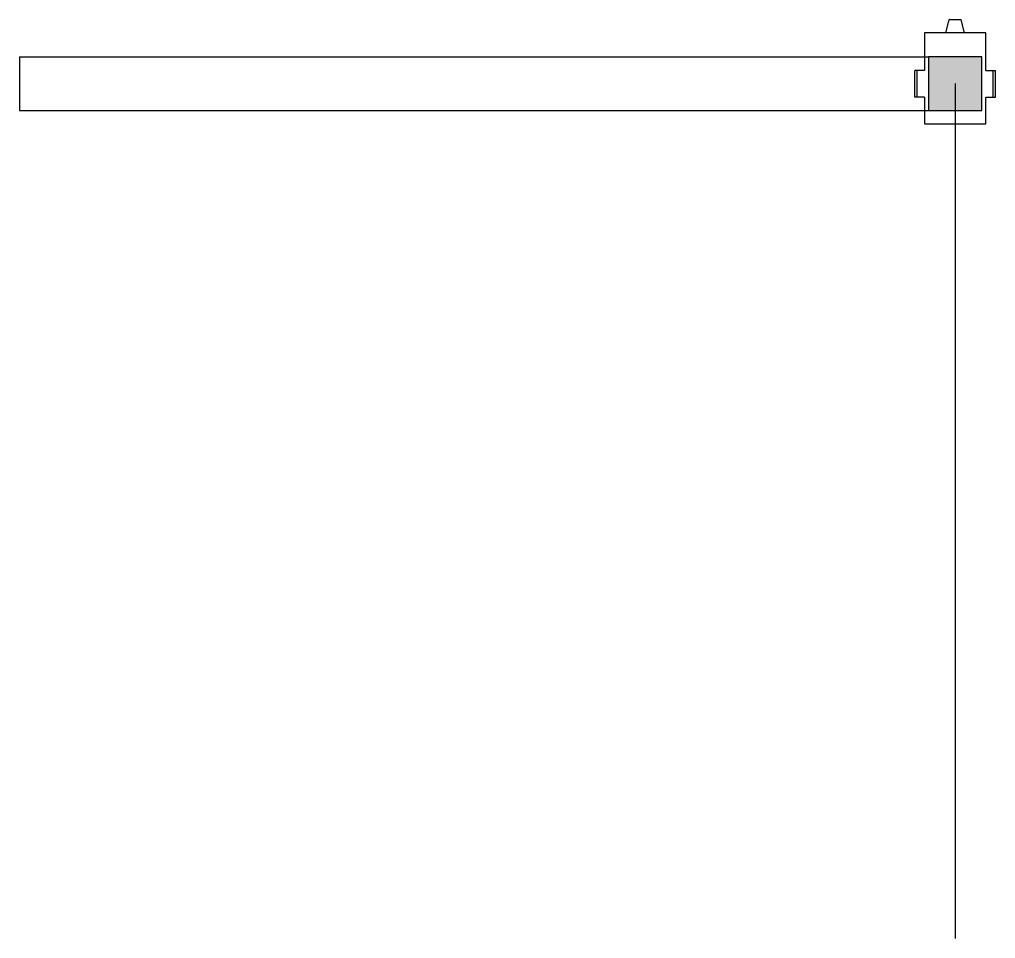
# Model space of a CAD drawing. Header units: millimetres. Extents: x -1750 to 76, y -1600 to 120.
import ezdxf

# ---------------------------------------------------------------- set-up
doc = ezdxf.new("R2010")
doc.units = ezdxf.units.MM

# ---------------------------------------------------------------- blocks, each defined once
blk = doc.blocks.new('Drop Head')
blk.add_hatch(color=1).paths.add_polyline_path([(50, 100), (-50, 100), (-50, 0), (50, 0)])
at = {"color": 1}
for p, q in [((-17.5, 145), (-11.1, 169.6)), ((-10.6, 170), (10.6, 170)), ((17.5, 145), (11.1, 169.6)), ((57.5, 145), (-57.5, 145)), ((-57.5, 145), (-57.5, 74.5)), ((57.5, 74.5), (57.5, 145)), ((50, 100), (-50, 100)), ((-50, 100), (-50, 0)), ((50, 0), (50, 100)), ((-75.6, 24.5), (-75.6, 74.5)), ((-57.5, 74.5), (-75.6, 74.5)), ((-71.2, 24.5), (-71.2, 74.5)), ((57.5, 74.5), (75.6, 74.5)), ((71.2, 24.5), (71.2, 74.5)), ((75.6, 24.5), (75.6, 74.5)), ((-57.5, 24.5), (-75.6, 24.5)), ((-57.5, 24.5), (-57.5, -25)), ((57.5, 24.5), (75.6, 24.5)), ((57.5, -25), (57.5, 24.5)), ((-50, 0), (50, 0)), ((-57.5, -25), (57.5, -25))]:
    blk.add_line(p, q, dxfattribs=at)
for centre, start, end in [((-10.6, 169.5), 90, 165.4258), ((10.6, 169.5), 14.5742, 90)]:
    blk.add_arc(centre, 0.5, start, end, dxfattribs=at)
at = {"flags": 3}
blk.add_attdef('CODE', (-122.3, -98.1), '', height=20, dxfattribs=at)
blk = doc.blocks.new('Drop Heads')
blk.add_blockref('Drop Head', (50, -50))
blk = doc.blocks.new('1135301')
at = {"color": 1}
blk.add_line((0, 0), (1600, 0), dxfattribs=at)
at = {"flags": 3}
blk.add_attdef('CODE', (1190, 93), '', height=20, dxfattribs=at)
blk = doc.blocks.new('*U20')
blk.add_blockref('1135301', (0, 0))
blk = doc.blocks.new('1800 Beam')
at = {"color": 1}
for p, q in [((0, 50), (0, -50)), ((0, 50), (1700, 50)), ((1700, 50), (1700, -50)), ((0, -50), (1700, -50))]:
    blk.add_line(p, q, dxfattribs=at)
at = {"color": 1, "flags": 3}
blk.add_attdef('CODE', (479.4, 20.6), '', height=20, dxfattribs=at)
blk = doc.blocks.new('P beam 1800')
blk.add_blockref('1800 Beam', (0, 0))
blk = doc.blocks.new('*U34')
blk.add_blockref('P beam 1800', (0, 0))
blk = doc.blocks.new('*U36')
for name, p in [('Drop Heads', (-50, 0)), ('*U34', (-1750, 0))]:
    blk.add_blockref(name, p)
at = {"rotation": 270}
blk.add_blockref('*U20', (0, 0), dxfattribs=at)

msp = doc.modelspace()

# ---------------------------------------------------------------- block references
msp.add_blockref('*U36', (0, 0))

doc.saveas('drawing.dxf')
